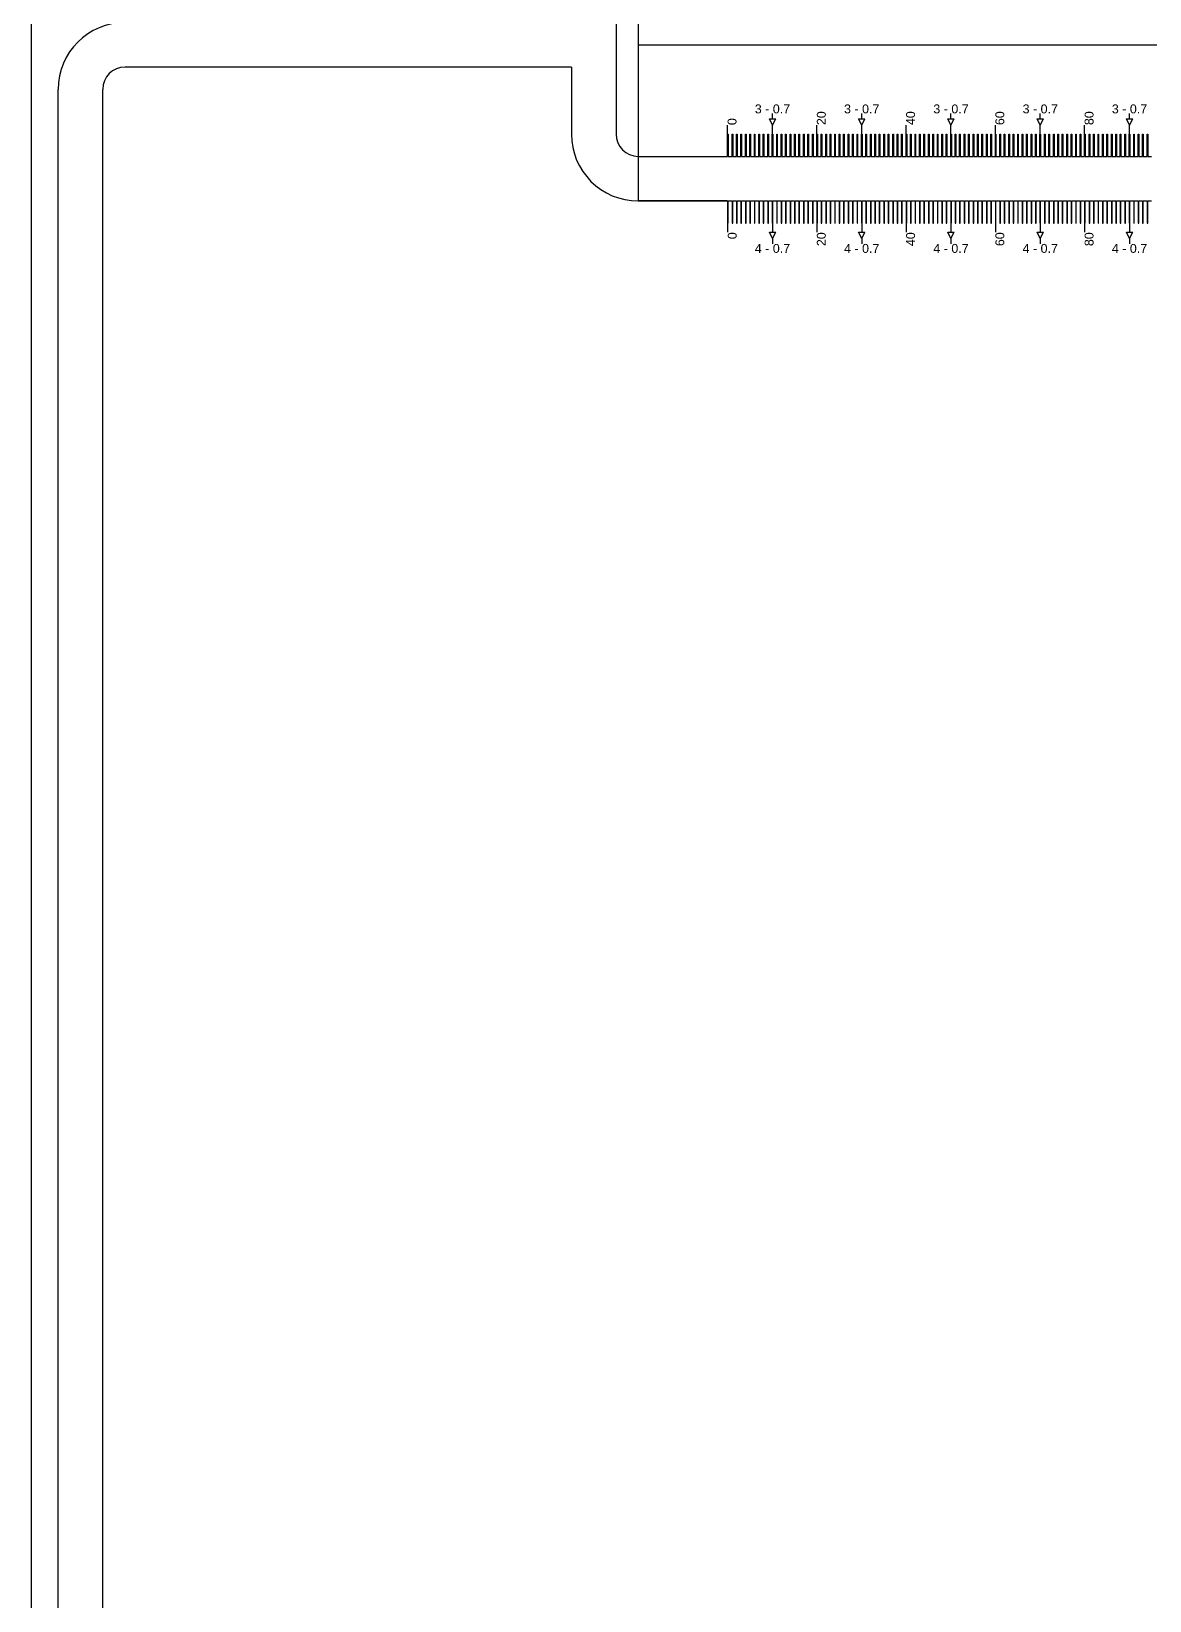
# Model space of a CAD drawing. Extents: x -119394 to 128420, y 74496 to 185496.
# Drawn here: x 3677 to 4930, y 111053 to 112811 of the extents above; entities that cross this region are included whole.
import ezdxf

# ---------------------------------------------------------------- set-up
doc = ezdxf.new("R2010")
doc.units = 13
for name, color, linetype in [('CL - Label-1', 120, 'Continuous'), ('CL - Label-2', 132, 'Continuous'), ('CL - Main', 150, 'Continuous')]:
    doc.layers.add(name, color=color, linetype=linetype)
doc.layers.add('CL - Sub-Micro', color=7, linetype='Continuous', true_color=0x47d1ff)
doc.styles.get("Standard").update_dxf_attribs({"font": 'arial.ttf'})

msp = doc.modelspace()

# ---------------------------------------------------------------- linework, layer by layer
for p, q in [((4356.8, 112970.9), (4356.8, 112620.9)), ((4356.8, 112795.9), (14856.8, 112795.9)), ((4507.1, 112712.9), (4507.1, 112718.9)), ((4607.1, 112712.9), (4607.1, 112718.9)), ((4707.1, 112712.9), (4707.1, 112718.9)), ((4807.1, 112712.9), (4807.1, 112718.9)), ((4907.1, 112712.9), (4907.1, 112718.9)), ((4456.8, 112695.9), (4456.8, 112705.9)), ((4507.1, 112695.9), (4507.1, 112705.9)), ((4556.8, 112695.9), (4556.8, 112705.9)), ((4607.1, 112695.9), (4607.1, 112705.9)), ((4656.8, 112695.9), (4656.8, 112705.9)), ((4707.1, 112695.9), (4707.1, 112705.9)), ((4756.8, 112695.9), (4756.8, 112705.9)), ((4807.1, 112695.9), (4807.1, 112705.9)), ((4856.8, 112695.9), (4856.8, 112705.9)), ((4907.1, 112695.9), (4907.1, 112705.9)), ((4456.8, 112595.9), (4456.8, 112585.9)), ((4507.1, 112595.9), (4507.1, 112585.9)), ((4556.8, 112595.9), (4556.8, 112585.9)), ((4607.1, 112595.9), (4607.1, 112585.9)), ((4656.8, 112595.9), (4656.8, 112585.9)), ((4707.1, 112595.9), (4707.1, 112585.9)), ((4756.8, 112595.9), (4756.8, 112585.9)), ((4807.1, 112595.9), (4807.1, 112585.9)), ((4856.8, 112595.9), (4856.8, 112585.9)), ((4907.1, 112595.9), (4907.1, 112585.9)), ((4507.1, 112578.8), (4507.1, 112572.8)), ((4607.1, 112578.8), (4607.1, 112572.8)), ((4707.1, 112578.8), (4707.1, 112572.8)), ((4807.1, 112578.8), (4807.1, 112572.8)), ((4907.1, 112578.8), (4907.1, 112572.8))]:
    msp.add_line(p, q)
at = {"layer": 'CL - Label-2'}
for p, q in [((4507.1, 112705.9), (4503.6, 112713)), ((4503.6, 112713), (4510.7, 112713)), ((4507.1, 112705.9), (4510.7, 112713)), ((4607.1, 112705.9), (4603.6, 112713)), ((4603.6, 112713), (4610.7, 112713)), ((4607.1, 112705.9), (4610.7, 112713)), ((4707.1, 112705.9), (4703.6, 112713)), ((4703.6, 112713), (4710.7, 112713)), ((4707.1, 112705.9), (4710.7, 112713)), ((4807.1, 112705.9), (4803.6, 112713)), ((4803.6, 112713), (4810.7, 112713)), ((4807.1, 112705.9), (4810.7, 112713)), ((4907.1, 112705.9), (4903.6, 112713)), ((4903.6, 112713), (4910.7, 112713)), ((4907.1, 112705.9), (4910.7, 112713)), ((4507.1, 112578.8), (4503.6, 112585.9)), ((4503.6, 112585.9), (4510.7, 112585.9)), ((4507.1, 112578.8), (4510.7, 112585.9)), ((4607.1, 112578.8), (4603.6, 112585.9)), ((4603.6, 112585.9), (4610.7, 112585.9)), ((4607.1, 112578.8), (4610.7, 112585.9)), ((4707.1, 112578.8), (4703.6, 112585.9)), ((4703.6, 112585.9), (4710.7, 112585.9)), ((4707.1, 112578.8), (4710.7, 112585.9)), ((4807.1, 112578.8), (4803.6, 112585.9)), ((4803.6, 112585.9), (4810.7, 112585.9)), ((4807.1, 112578.8), (4810.7, 112585.9)), ((4907.1, 112578.8), (4903.6, 112585.9)), ((4903.6, 112585.9), (4910.7, 112585.9)), ((4907.1, 112578.8), (4910.7, 112585.9))]:
    msp.add_line(p, q, dxfattribs=at)
at = {"layer": 'CL - Main'}
for p, q in [((3676.8, 109855.9), (3676.8, 115735.9)), ((4331.8, 112895.9), (4331.8, 112695.9)), ((4281.8, 112770.9), (3781.8, 112770.9)), ((4281.8, 112770.9), (4281.8, 112695.9)), ((3706.8, 109855.9), (3706.8, 112745.9)), ((3756.8, 109855.9), (3756.8, 112745.9))]:
    msp.add_line(p, q, dxfattribs=at)
for centre, radius, start, end in [((3781.8, 112745.9), 75, 90, 180), ((3781.8, 112745.9), 25, 90, 180), ((4356.8, 112695.9), 75, 180, 270), ((4356.8, 112695.9), 25, 180, 270)]:
    msp.add_arc(centre, radius, start, end, dxfattribs=at)
at = {"layer": 'CL - Sub-Micro'}
for p, q in [((4456.8, 112670.9), (4456.8, 112695.9)), ((4456.8, 112695.9), (4457.5, 112695.9)), ((4457.5, 112695.9), (4457.5, 112670.9)), ((4461.8, 112670.9), (4461.8, 112695.9)), ((4461.8, 112695.9), (4462.5, 112695.9)), ((4462.5, 112695.9), (4462.5, 112670.9)), ((4466.8, 112670.9), (4466.8, 112695.9)), ((4466.8, 112695.9), (4467.5, 112695.9)), ((4467.5, 112695.9), (4467.5, 112670.9)), ((4471.8, 112670.9), (4471.8, 112695.9)), ((4471.8, 112695.9), (4472.5, 112695.9)), ((4472.5, 112695.9), (4472.5, 112670.9)), ((4476.8, 112670.9), (4476.8, 112695.9)), ((4476.8, 112695.9), (4477.5, 112695.9)), ((4477.5, 112695.9), (4477.5, 112670.9)), ((4481.8, 112670.9), (4481.8, 112695.9)), ((4481.8, 112695.9), (4482.5, 112695.9)), ((4482.5, 112695.9), (4482.5, 112670.9)), ((4486.8, 112670.9), (4486.8, 112695.9)), ((4486.8, 112695.9), (4487.5, 112695.9)), ((4487.5, 112695.9), (4487.5, 112670.9)), ((4491.8, 112670.9), (4491.8, 112695.9)), ((4491.8, 112695.9), (4492.5, 112695.9)), ((4492.5, 112695.9), (4492.5, 112670.9)), ((4496.8, 112670.9), (4496.8, 112695.9)), ((4496.8, 112695.9), (4497.5, 112695.9)), ((4497.5, 112695.9), (4497.5, 112670.9)), ((4501.8, 112670.9), (4501.8, 112695.9)), ((4501.8, 112695.9), (4502.5, 112695.9)), ((4502.5, 112695.9), (4502.5, 112670.9)), ((4506.8, 112670.9), (4506.8, 112695.9)), ((4506.8, 112695.9), (4507.5, 112695.9)), ((4507.5, 112695.9), (4507.5, 112670.9)), ((4511.8, 112670.9), (4511.8, 112695.9)), ((4511.8, 112695.9), (4512.5, 112695.9)), ((4512.5, 112695.9), (4512.5, 112670.9)), ((4516.8, 112670.9), (4516.8, 112695.9)), ((4516.8, 112695.9), (4517.5, 112695.9)), ((4517.5, 112695.9), (4517.5, 112670.9)), ((4521.8, 112670.9), (4521.8, 112695.9)), ((4521.8, 112695.9), (4522.5, 112695.9)), ((4522.5, 112695.9), (4522.5, 112670.9)), ((4526.8, 112670.9), (4526.8, 112695.9)), ((4526.8, 112695.9), (4527.5, 112695.9)), ((4527.5, 112695.9), (4527.5, 112670.9)), ((4531.8, 112670.9), (4531.8, 112695.9)), ((4531.8, 112695.9), (4532.5, 112695.9)), ((4532.5, 112695.9), (4532.5, 112670.9)), ((4536.8, 112670.9), (4536.8, 112695.9)), ((4536.8, 112695.9), (4537.5, 112695.9)), ((4537.5, 112695.9), (4537.5, 112670.9)), ((4541.8, 112670.9), (4541.8, 112695.9)), ((4541.8, 112695.9), (4542.5, 112695.9)), ((4542.5, 112695.9), (4542.5, 112670.9)), ((4546.8, 112670.9), (4546.8, 112695.9)), ((4546.8, 112695.9), (4547.5, 112695.9)), ((4547.5, 112695.9), (4547.5, 112670.9)), ((4551.8, 112670.9), (4551.8, 112695.9)), ((4551.8, 112695.9), (4552.5, 112695.9)), ((4552.5, 112695.9), (4552.5, 112670.9)), ((4556.8, 112670.9), (4556.8, 112695.9)), ((4556.8, 112695.9), (4557.5, 112695.9)), ((4557.5, 112695.9), (4557.5, 112670.9)), ((4561.8, 112670.9), (4561.8, 112695.9)), ((4561.8, 112695.9), (4562.5, 112695.9)), ((4562.5, 112695.9), (4562.5, 112670.9)), ((4566.8, 112670.9), (4566.8, 112695.9)), ((4566.8, 112695.9), (4567.5, 112695.9)), ((4567.5, 112695.9), (4567.5, 112670.9)), ((4571.8, 112670.9), (4571.8, 112695.9)), ((4571.8, 112695.9), (4572.5, 112695.9)), ((4572.5, 112695.9), (4572.5, 112670.9)), ((4576.8, 112670.9), (4576.8, 112695.9)), ((4576.8, 112695.9), (4577.5, 112695.9)), ((4577.5, 112695.9), (4577.5, 112670.9)), ((4581.8, 112670.9), (4581.8, 112695.9)), ((4581.8, 112695.9), (4582.5, 112695.9)), ((4582.5, 112695.9), (4582.5, 112670.9)), ((4586.8, 112670.9), (4586.8, 112695.9)), ((4586.8, 112695.9), (4587.5, 112695.9)), ((4587.5, 112695.9), (4587.5, 112670.9)), ((4591.8, 112670.9), (4591.8, 112695.9)), ((4591.8, 112695.9), (4592.5, 112695.9)), ((4592.5, 112695.9), (4592.5, 112670.9)), ((4596.8, 112670.9), (4596.8, 112695.9)), ((4596.8, 112695.9), (4597.5, 112695.9)), ((4597.5, 112695.9), (4597.5, 112670.9)), ((4601.8, 112670.9), (4601.8, 112695.9)), ((4601.8, 112695.9), (4602.5, 112695.9)), ((4602.5, 112695.9), (4602.5, 112670.9)), ((4606.8, 112670.9), (4606.8, 112695.9)), ((4606.8, 112695.9), (4607.5, 112695.9)), ((4607.5, 112695.9), (4607.5, 112670.9)), ((4611.8, 112670.9), (4611.8, 112695.9)), ((4611.8, 112695.9), (4612.5, 112695.9)), ((4612.5, 112695.9), (4612.5, 112670.9)), ((4616.8, 112670.9), (4616.8, 112695.9)), ((4616.8, 112695.9), (4617.5, 112695.9)), ((4617.5, 112695.9), (4617.5, 112670.9)), ((4621.8, 112670.9), (4621.8, 112695.9)), ((4621.8, 112695.9), (4622.5, 112695.9)), ((4622.5, 112695.9), (4622.5, 112670.9)), ((4626.8, 112670.9), (4626.8, 112695.9)), ((4626.8, 112695.9), (4627.5, 112695.9)), ((4627.5, 112695.9), (4627.5, 112670.9)), ((4631.8, 112670.9), (4631.8, 112695.9)), ((4631.8, 112695.9), (4632.5, 112695.9)), ((4632.5, 112695.9), (4632.5, 112670.9)), ((4636.8, 112670.9), (4636.8, 112695.9)), ((4636.8, 112695.9), (4637.5, 112695.9)), ((4637.5, 112695.9), (4637.5, 112670.9)), ((4641.8, 112670.9), (4641.8, 112695.9)), ((4641.8, 112695.9), (4642.5, 112695.9)), ((4642.5, 112695.9), (4642.5, 112670.9)), ((4646.8, 112670.9), (4646.8, 112695.9)), ((4646.8, 112695.9), (4647.5, 112695.9)), ((4647.5, 112695.9), (4647.5, 112670.9)), ((4651.8, 112670.9), (4651.8, 112695.9)), ((4651.8, 112695.9), (4652.5, 112695.9)), ((4652.5, 112695.9), (4652.5, 112670.9)), ((4656.8, 112670.9), (4656.8, 112695.9)), ((4656.8, 112695.9), (4657.5, 112695.9)), ((4657.5, 112695.9), (4657.5, 112670.9)), ((4661.8, 112670.9), (4661.8, 112695.9)), ((4661.8, 112695.9), (4662.5, 112695.9)), ((4662.5, 112695.9), (4662.5, 112670.9)), ((4666.8, 112670.9), (4666.8, 112695.9)), ((4666.8, 112695.9), (4667.5, 112695.9)), ((4667.5, 112695.9), (4667.5, 112670.9)), ((4671.8, 112670.9), (4671.8, 112695.9)), ((4671.8, 112695.9), (4672.5, 112695.9)), ((4672.5, 112695.9), (4672.5, 112670.9)), ((4676.8, 112670.9), (4676.8, 112695.9)), ((4676.8, 112695.9), (4677.5, 112695.9)), ((4677.5, 112695.9), (4677.5, 112670.9)), ((4681.8, 112670.9), (4681.8, 112695.9)), ((4681.8, 112695.9), (4682.5, 112695.9)), ((4682.5, 112695.9), (4682.5, 112670.9)), ((4686.8, 112670.9), (4686.8, 112695.9)), ((4686.8, 112695.9), (4687.5, 112695.9)), ((4687.5, 112695.9), (4687.5, 112670.9)), ((4691.8, 112670.9), (4691.8, 112695.9)), ((4691.8, 112695.9), (4692.5, 112695.9)), ((4692.5, 112695.9), (4692.5, 112670.9)), ((4696.8, 112670.9), (4696.8, 112695.9)), ((4696.8, 112695.9), (4697.5, 112695.9)), ((4697.5, 112695.9), (4697.5, 112670.9)), ((4701.8, 112670.9), (4701.8, 112695.9)), ((4701.8, 112695.9), (4702.5, 112695.9)), ((4702.5, 112695.9), (4702.5, 112670.9)), ((4706.8, 112670.9), (4706.8, 112695.9)), ((4706.8, 112695.9), (4707.5, 112695.9)), ((4707.5, 112695.9), (4707.5, 112670.9)), ((4711.8, 112670.9), (4711.8, 112695.9)), ((4711.8, 112695.9), (4712.5, 112695.9)), ((4712.5, 112695.9), (4712.5, 112670.9)), ((4716.8, 112670.9), (4716.8, 112695.9)), ((4716.8, 112695.9), (4717.5, 112695.9)), ((4717.5, 112695.9), (4717.5, 112670.9)), ((4721.8, 112670.9), (4721.8, 112695.9)), ((4721.8, 112695.9), (4722.5, 112695.9)), ((4722.5, 112695.9), (4722.5, 112670.9)), ((4726.8, 112670.9), (4726.8, 112695.9)), ((4726.8, 112695.9), (4727.5, 112695.9)), ((4727.5, 112695.9), (4727.5, 112670.9)), ((4731.8, 112670.9), (4731.8, 112695.9)), ((4731.8, 112695.9), (4732.5, 112695.9)), ((4732.5, 112695.9), (4732.5, 112670.9)), ((4736.8, 112670.9), (4736.8, 112695.9)), ((4736.8, 112695.9), (4737.5, 112695.9)), ((4737.5, 112695.9), (4737.5, 112670.9)), ((4741.8, 112670.9), (4741.8, 112695.9)), ((4741.8, 112695.9), (4742.5, 112695.9)), ((4742.5, 112695.9), (4742.5, 112670.9)), ((4746.8, 112670.9), (4746.8, 112695.9)), ((4746.8, 112695.9), (4747.5, 112695.9)), ((4747.5, 112695.9), (4747.5, 112670.9)), ((4751.8, 112670.9), (4751.8, 112695.9)), ((4751.8, 112695.9), (4752.5, 112695.9)), ((4752.5, 112695.9), (4752.5, 112670.9)), ((4756.8, 112670.9), (4756.8, 112695.9)), ((4756.8, 112695.9), (4757.5, 112695.9)), ((4757.5, 112695.9), (4757.5, 112670.9)), ((4761.8, 112670.9), (4761.8, 112695.9)), ((4761.8, 112695.9), (4762.5, 112695.9)), ((4762.5, 112695.9), (4762.5, 112670.9)), ((4766.8, 112670.9), (4766.8, 112695.9)), ((4766.8, 112695.9), (4767.5, 112695.9)), ((4767.5, 112695.9), (4767.5, 112670.9)), ((4771.8, 112670.9), (4771.8, 112695.9)), ((4771.8, 112695.9), (4772.5, 112695.9)), ((4772.5, 112695.9), (4772.5, 112670.9)), ((4776.8, 112670.9), (4776.8, 112695.9)), ((4776.8, 112695.9), (4777.5, 112695.9)), ((4777.5, 112695.9), (4777.5, 112670.9)), ((4781.8, 112670.9), (4781.8, 112695.9)), ((4781.8, 112695.9), (4782.5, 112695.9)), ((4782.5, 112695.9), (4782.5, 112670.9)), ((4786.8, 112670.9), (4786.8, 112695.9)), ((4786.8, 112695.9), (4787.5, 112695.9)), ((4787.5, 112695.9), (4787.5, 112670.9)), ((4791.8, 112670.9), (4791.8, 112695.9)), ((4791.8, 112695.9), (4792.5, 112695.9)), ((4792.5, 112695.9), (4792.5, 112670.9)), ((4796.8, 112670.9), (4796.8, 112695.9)), ((4796.8, 112695.9), (4797.5, 112695.9)), ((4797.5, 112695.9), (4797.5, 112670.9)), ((4801.8, 112670.9), (4801.8, 112695.9)), ((4801.8, 112695.9), (4802.5, 112695.9)), ((4802.5, 112695.9), (4802.5, 112670.9)), ((4806.8, 112670.9), (4806.8, 112695.9)), ((4806.8, 112695.9), (4807.5, 112695.9)), ((4807.5, 112695.9), (4807.5, 112670.9)), ((4811.8, 112670.9), (4811.8, 112695.9)), ((4811.8, 112695.9), (4812.5, 112695.9)), ((4812.5, 112695.9), (4812.5, 112670.9)), ((4816.8, 112670.9), (4816.8, 112695.9)), ((4816.8, 112695.9), (4817.5, 112695.9)), ((4817.5, 112695.9), (4817.5, 112670.9)), ((4821.8, 112670.9), (4821.8, 112695.9)), ((4821.8, 112695.9), (4822.5, 112695.9)), ((4822.5, 112695.9), (4822.5, 112670.9)), ((4826.8, 112670.9), (4826.8, 112695.9)), ((4826.8, 112695.9), (4827.5, 112695.9)), ((4827.5, 112695.9), (4827.5, 112670.9)), ((4831.8, 112670.9), (4831.8, 112695.9)), ((4831.8, 112695.9), (4832.5, 112695.9)), ((4832.5, 112695.9), (4832.5, 112670.9)), ((4836.8, 112670.9), (4836.8, 112695.9)), ((4836.8, 112695.9), (4837.5, 112695.9)), ((4837.5, 112695.9), (4837.5, 112670.9)), ((4841.8, 112670.9), (4841.8, 112695.9)), ((4841.8, 112695.9), (4842.5, 112695.9)), ((4842.5, 112695.9), (4842.5, 112670.9)), ((4846.8, 112670.9), (4846.8, 112695.9)), ((4846.8, 112695.9), (4847.5, 112695.9)), ((4847.5, 112695.9), (4847.5, 112670.9)), ((4851.8, 112670.9), (4851.8, 112695.9)), ((4851.8, 112695.9), (4852.5, 112695.9)), ((4852.5, 112695.9), (4852.5, 112670.9)), ((4856.8, 112670.9), (4856.8, 112695.9)), ((4856.8, 112695.9), (4857.5, 112695.9)), ((4857.5, 112695.9), (4857.5, 112670.9)), ((4861.8, 112670.9), (4861.8, 112695.9)), ((4861.8, 112695.9), (4862.5, 112695.9)), ((4862.5, 112695.9), (4862.5, 112670.9)), ((4866.8, 112670.9), (4866.8, 112695.9)), ((4866.8, 112695.9), (4867.5, 112695.9)), ((4867.5, 112695.9), (4867.5, 112670.9)), ((4871.8, 112670.9), (4871.8, 112695.9)), ((4871.8, 112695.9), (4872.5, 112695.9)), ((4872.5, 112695.9), (4872.5, 112670.9)), ((4876.8, 112670.9), (4876.8, 112695.9)), ((4876.8, 112695.9), (4877.5, 112695.9)), ((4877.5, 112695.9), (4877.5, 112670.9)), ((4881.8, 112670.9), (4881.8, 112695.9)), ((4881.8, 112695.9), (4882.5, 112695.9)), ((4882.5, 112695.9), (4882.5, 112670.9)), ((4886.8, 112670.9), (4886.8, 112695.9)), ((4886.8, 112695.9), (4887.5, 112695.9)), ((4887.5, 112695.9), (4887.5, 112670.9)), ((4891.8, 112670.9), (4891.8, 112695.9)), ((4891.8, 112695.9), (4892.5, 112695.9)), ((4892.5, 112695.9), (4892.5, 112670.9)), ((4896.8, 112670.9), (4896.8, 112695.9)), ((4896.8, 112695.9), (4897.5, 112695.9)), ((4897.5, 112695.9), (4897.5, 112670.9)), ((4901.8, 112670.9), (4901.8, 112695.9)), ((4901.8, 112695.9), (4902.5, 112695.9)), ((4902.5, 112695.9), (4902.5, 112670.9)), ((4906.8, 112670.9), (4906.8, 112695.9)), ((4906.8, 112695.9), (4907.5, 112695.9)), ((4907.5, 112695.9), (4907.5, 112670.9)), ((4911.8, 112670.9), (4911.8, 112695.9)), ((4911.8, 112695.9), (4912.5, 112695.9)), ((4912.5, 112695.9), (4912.5, 112670.9)), ((4916.8, 112670.9), (4916.8, 112695.9)), ((4916.8, 112695.9), (4917.5, 112695.9)), ((4917.5, 112695.9), (4917.5, 112670.9)), ((4921.8, 112670.9), (4921.8, 112695.9)), ((4921.8, 112695.9), (4922.5, 112695.9)), ((4922.5, 112695.9), (4922.5, 112670.9)), ((4926.8, 112670.9), (4926.8, 112695.9)), ((4926.8, 112695.9), (4927.5, 112695.9)), ((4927.5, 112695.9), (4927.5, 112670.9)), ((4356.8, 112670.9), (4456.8, 112670.9)), ((4457.5, 112670.9), (4461.8, 112670.9)), ((4462.5, 112670.9), (4466.8, 112670.9)), ((4467.5, 112670.9), (4471.8, 112670.9)), ((4472.5, 112670.9), (4476.8, 112670.9)), ((4477.5, 112670.9), (4481.8, 112670.9)), ((4482.5, 112670.9), (4486.8, 112670.9)), ((4487.5, 112670.9), (4491.8, 112670.9)), ((4492.5, 112670.9), (4496.8, 112670.9)), ((4497.5, 112670.9), (4501.8, 112670.9)), ((4502.5, 112670.9), (4506.8, 112670.9)), ((4507.5, 112670.9), (4511.8, 112670.9)), ((4512.5, 112670.9), (4516.8, 112670.9)), ((4517.5, 112670.9), (4521.8, 112670.9)), ((4522.5, 112670.9), (4526.8, 112670.9)), ((4527.5, 112670.9), (4531.8, 112670.9)), ((4532.5, 112670.9), (4536.8, 112670.9)), ((4537.5, 112670.9), (4541.8, 112670.9)), ((4542.5, 112670.9), (4546.8, 112670.9)), ((4547.5, 112670.9), (4551.8, 112670.9)), ((4552.5, 112670.9), (4556.8, 112670.9)), ((4557.5, 112670.9), (4561.8, 112670.9)), ((4562.5, 112670.9), (4566.8, 112670.9)), ((4567.5, 112670.9), (4571.8, 112670.9)), ((4572.5, 112670.9), (4576.8, 112670.9)), ((4577.5, 112670.9), (4581.8, 112670.9)), ((4582.5, 112670.9), (4586.8, 112670.9)), ((4587.5, 112670.9), (4591.8, 112670.9)), ((4592.5, 112670.9), (4596.8, 112670.9)), ((4597.5, 112670.9), (4601.8, 112670.9)), ((4602.5, 112670.9), (4606.8, 112670.9)), ((4607.5, 112670.9), (4611.8, 112670.9)), ((4612.5, 112670.9), (4616.8, 112670.9)), ((4617.5, 112670.9), (4621.8, 112670.9)), ((4622.5, 112670.9), (4626.8, 112670.9)), ((4627.5, 112670.9), (4631.8, 112670.9)), ((4632.5, 112670.9), (4636.8, 112670.9)), ((4637.5, 112670.9), (4641.8, 112670.9)), ((4642.5, 112670.9), (4646.8, 112670.9)), ((4647.5, 112670.9), (4651.8, 112670.9)), ((4652.5, 112670.9), (4656.8, 112670.9)), ((4657.5, 112670.9), (4661.8, 112670.9)), ((4662.5, 112670.9), (4666.8, 112670.9)), ((4667.5, 112670.9), (4671.8, 112670.9)), ((4672.5, 112670.9), (4676.8, 112670.9)), ((4677.5, 112670.9), (4681.8, 112670.9)), ((4682.5, 112670.9), (4686.8, 112670.9)), ((4687.5, 112670.9), (4691.8, 112670.9)), ((4692.5, 112670.9), (4696.8, 112670.9)), ((4697.5, 112670.9), (4701.8, 112670.9)), ((4702.5, 112670.9), (4706.8, 112670.9)), ((4707.5, 112670.9), (4711.8, 112670.9)), ((4712.5, 112670.9), (4716.8, 112670.9)), ((4717.5, 112670.9), (4721.8, 112670.9)), ((4722.5, 112670.9), (4726.8, 112670.9)), ((4727.5, 112670.9), (4731.8, 112670.9)), ((4732.5, 112670.9), (4736.8, 112670.9)), ((4737.5, 112670.9), (4741.8, 112670.9)), ((4742.5, 112670.9), (4746.8, 112670.9)), ((4747.5, 112670.9), (4751.8, 112670.9)), ((4752.5, 112670.9), (4756.8, 112670.9)), ((4757.5, 112670.9), (4761.8, 112670.9)), ((4762.5, 112670.9), (4766.8, 112670.9)), ((4767.5, 112670.9), (4771.8, 112670.9)), ((4772.5, 112670.9), (4776.8, 112670.9)), ((4777.5, 112670.9), (4781.8, 112670.9)), ((4782.5, 112670.9), (4786.8, 112670.9)), ((4787.5, 112670.9), (4791.8, 112670.9)), ((4792.5, 112670.9), (4796.8, 112670.9)), ((4797.5, 112670.9), (4801.8, 112670.9)), ((4802.5, 112670.9), (4806.8, 112670.9)), ((4807.5, 112670.9), (4811.8, 112670.9)), ((4812.5, 112670.9), (4816.8, 112670.9)), ((4817.5, 112670.9), (4821.8, 112670.9)), ((4822.5, 112670.9), (4826.8, 112670.9)), ((4827.5, 112670.9), (4831.8, 112670.9)), ((4832.5, 112670.9), (4836.8, 112670.9)), ((4837.5, 112670.9), (4841.8, 112670.9)), ((4842.5, 112670.9), (4846.8, 112670.9)), ((4847.5, 112670.9), (4851.8, 112670.9)), ((4852.5, 112670.9), (4856.8, 112670.9)), ((4857.5, 112670.9), (4861.8, 112670.9)), ((4862.5, 112670.9), (4866.8, 112670.9)), ((4867.5, 112670.9), (4871.8, 112670.9)), ((4872.5, 112670.9), (4876.8, 112670.9)), ((4877.5, 112670.9), (4881.8, 112670.9)), ((4882.5, 112670.9), (4886.8, 112670.9)), ((4887.5, 112670.9), (4891.8, 112670.9)), ((4892.5, 112670.9), (4896.8, 112670.9)), ((4897.5, 112670.9), (4901.8, 112670.9)), ((4902.5, 112670.9), (4906.8, 112670.9)), ((4907.5, 112670.9), (4911.8, 112670.9)), ((4912.5, 112670.9), (4916.8, 112670.9)), ((4917.5, 112670.9), (4921.8, 112670.9)), ((4922.5, 112670.9), (4926.8, 112670.9)), ((4927.5, 112670.9), (4931.8, 112670.9)), ((4356.8, 112620.9), (4456.8, 112620.9)), ((4456.8, 112620.9), (4356.8, 112620.9)), ((4456.8, 112620.9), (4456.8, 112595.9)), ((4457.5, 112595.9), (4457.5, 112620.9)), ((4457.5, 112620.9), (4461.8, 112620.9)), ((4461.8, 112620.9), (4461.8, 112595.9)), ((4462.5, 112595.9), (4462.5, 112620.9)), ((4462.5, 112620.9), (4466.8, 112620.9)), ((4466.8, 112620.9), (4466.8, 112595.9)), ((4467.5, 112595.9), (4467.5, 112620.9)), ((4467.5, 112620.9), (4471.8, 112620.9)), ((4471.8, 112620.9), (4471.8, 112595.9)), ((4472.5, 112595.9), (4472.5, 112620.9)), ((4472.5, 112620.9), (4476.8, 112620.9)), ((4476.8, 112620.9), (4476.8, 112595.9)), ((4477.5, 112595.9), (4477.5, 112620.9)), ((4477.5, 112620.9), (4481.8, 112620.9)), ((4481.8, 112620.9), (4481.8, 112595.9)), ((4482.5, 112595.9), (4482.5, 112620.9)), ((4482.5, 112620.9), (4486.8, 112620.9)), ((4486.8, 112620.9), (4486.8, 112595.9)), ((4487.5, 112595.9), (4487.5, 112620.9)), ((4487.5, 112620.9), (4491.8, 112620.9)), ((4491.8, 112620.9), (4491.8, 112595.9)), ((4492.5, 112595.9), (4492.5, 112620.9)), ((4492.5, 112620.9), (4496.8, 112620.9)), ((4496.8, 112620.9), (4496.8, 112595.9)), ((4497.5, 112595.9), (4497.5, 112620.9)), ((4497.5, 112620.9), (4501.8, 112620.9)), ((4501.8, 112620.9), (4501.8, 112595.9)), ((4502.5, 112595.9), (4502.5, 112620.9)), ((4502.5, 112620.9), (4506.8, 112620.9)), ((4506.8, 112620.9), (4506.8, 112595.9)), ((4507.5, 112595.9), (4507.5, 112620.9)), ((4507.5, 112620.9), (4511.8, 112620.9)), ((4511.8, 112620.9), (4511.8, 112595.9)), ((4512.5, 112595.9), (4512.5, 112620.9)), ((4512.5, 112620.9), (4516.8, 112620.9)), ((4516.8, 112620.9), (4516.8, 112595.9)), ((4517.5, 112595.9), (4517.5, 112620.9)), ((4517.5, 112620.9), (4521.8, 112620.9)), ((4521.8, 112620.9), (4521.8, 112595.9)), ((4522.5, 112595.9), (4522.5, 112620.9)), ((4522.5, 112620.9), (4526.8, 112620.9)), ((4526.8, 112620.9), (4526.8, 112595.9)), ((4527.5, 112595.9), (4527.5, 112620.9)), ((4527.5, 112620.9), (4531.8, 112620.9)), ((4531.8, 112620.9), (4531.8, 112595.9)), ((4532.5, 112595.9), (4532.5, 112620.9)), ((4532.5, 112620.9), (4536.8, 112620.9)), ((4536.8, 112620.9), (4536.8, 112595.9)), ((4537.5, 112595.9), (4537.5, 112620.9)), ((4537.5, 112620.9), (4541.8, 112620.9)), ((4541.8, 112620.9), (4541.8, 112595.9)), ((4542.5, 112595.9), (4542.5, 112620.9)), ((4542.5, 112620.9), (4546.8, 112620.9)), ((4546.8, 112620.9), (4546.8, 112595.9)), ((4547.5, 112595.9), (4547.5, 112620.9)), ((4547.5, 112620.9), (4551.8, 112620.9)), ((4551.8, 112620.9), (4551.8, 112595.9)), ((4552.5, 112595.9), (4552.5, 112620.9)), ((4552.5, 112620.9), (4556.8, 112620.9)), ((4556.8, 112620.9), (4556.8, 112595.9)), ((4557.5, 112595.9), (4557.5, 112620.9)), ((4557.5, 112620.9), (4561.8, 112620.9)), ((4561.8, 112620.9), (4561.8, 112595.9)), ((4562.5, 112595.9), (4562.5, 112620.9)), ((4562.5, 112620.9), (4566.8, 112620.9)), ((4566.8, 112620.9), (4566.8, 112595.9)), ((4567.5, 112595.9), (4567.5, 112620.9)), ((4567.5, 112620.9), (4571.8, 112620.9)), ((4571.8, 112620.9), (4571.8, 112595.9)), ((4572.5, 112595.9), (4572.5, 112620.9)), ((4572.5, 112620.9), (4576.8, 112620.9)), ((4576.8, 112620.9), (4576.8, 112595.9)), ((4577.5, 112595.9), (4577.5, 112620.9)), ((4577.5, 112620.9), (4581.8, 112620.9)), ((4581.8, 112620.9), (4581.8, 112595.9)), ((4582.5, 112595.9), (4582.5, 112620.9)), ((4582.5, 112620.9), (4586.8, 112620.9)), ((4586.8, 112620.9), (4586.8, 112595.9)), ((4587.5, 112595.9), (4587.5, 112620.9)), ((4587.5, 112620.9), (4591.8, 112620.9)), ((4591.8, 112620.9), (4591.8, 112595.9)), ((4592.5, 112595.9), (4592.5, 112620.9)), ((4592.5, 112620.9), (4596.8, 112620.9)), ((4596.8, 112620.9), (4596.8, 112595.9)), ((4597.5, 112595.9), (4597.5, 112620.9)), ((4597.5, 112620.9), (4601.8, 112620.9)), ((4601.8, 112620.9), (4601.8, 112595.9)), ((4602.5, 112595.9), (4602.5, 112620.9)), ((4602.5, 112620.9), (4606.8, 112620.9)), ((4606.8, 112620.9), (4606.8, 112595.9)), ((4607.5, 112595.9), (4607.5, 112620.9)), ((4607.5, 112620.9), (4611.8, 112620.9)), ((4611.8, 112620.9), (4611.8, 112595.9)), ((4612.5, 112595.9), (4612.5, 112620.9)), ((4612.5, 112620.9), (4616.8, 112620.9)), ((4616.8, 112620.9), (4616.8, 112595.9)), ((4617.5, 112595.9), (4617.5, 112620.9)), ((4617.5, 112620.9), (4621.8, 112620.9)), ((4621.8, 112620.9), (4621.8, 112595.9)), ((4622.5, 112595.9), (4622.5, 112620.9)), ((4622.5, 112620.9), (4626.8, 112620.9)), ((4626.8, 112620.9), (4626.8, 112595.9)), ((4627.5, 112595.9), (4627.5, 112620.9)), ((4627.5, 112620.9), (4631.8, 112620.9)), ((4631.8, 112620.9), (4631.8, 112595.9)), ((4632.5, 112595.9), (4632.5, 112620.9)), ((4632.5, 112620.9), (4636.8, 112620.9)), ((4636.8, 112620.9), (4636.8, 112595.9)), ((4637.5, 112595.9), (4637.5, 112620.9)), ((4637.5, 112620.9), (4641.8, 112620.9)), ((4641.8, 112620.9), (4641.8, 112595.9)), ((4642.5, 112595.9), (4642.5, 112620.9)), ((4642.5, 112620.9), (4646.8, 112620.9)), ((4646.8, 112620.9), (4646.8, 112595.9)), ((4647.5, 112595.9), (4647.5, 112620.9)), ((4647.5, 112620.9), (4651.8, 112620.9)), ((4651.8, 112620.9), (4651.8, 112595.9)), ((4652.5, 112595.9), (4652.5, 112620.9)), ((4652.5, 112620.9), (4656.8, 112620.9)), ((4656.8, 112620.9), (4656.8, 112595.9)), ((4657.5, 112595.9), (4657.5, 112620.9)), ((4657.5, 112620.9), (4661.8, 112620.9)), ((4661.8, 112620.9), (4661.8, 112595.9)), ((4662.5, 112595.9), (4662.5, 112620.9)), ((4662.5, 112620.9), (4666.8, 112620.9)), ((4666.8, 112620.9), (4666.8, 112595.9)), ((4667.5, 112595.9), (4667.5, 112620.9)), ((4667.5, 112620.9), (4671.8, 112620.9)), ((4671.8, 112620.9), (4671.8, 112595.9)), ((4672.5, 112595.9), (4672.5, 112620.9)), ((4672.5, 112620.9), (4676.8, 112620.9)), ((4676.8, 112620.9), (4676.8, 112595.9)), ((4677.5, 112595.9), (4677.5, 112620.9)), ((4677.5, 112620.9), (4681.8, 112620.9)), ((4681.8, 112620.9), (4681.8, 112595.9)), ((4682.5, 112595.9), (4682.5, 112620.9)), ((4682.5, 112620.9), (4686.8, 112620.9)), ((4686.8, 112620.9), (4686.8, 112595.9)), ((4687.5, 112595.9), (4687.5, 112620.9)), ((4687.5, 112620.9), (4691.8, 112620.9)), ((4691.8, 112620.9), (4691.8, 112595.9)), ((4692.5, 112595.9), (4692.5, 112620.9)), ((4692.5, 112620.9), (4696.8, 112620.9)), ((4696.8, 112620.9), (4696.8, 112595.9)), ((4697.5, 112595.9), (4697.5, 112620.9)), ((4697.5, 112620.9), (4701.8, 112620.9)), ((4701.8, 112620.9), (4701.8, 112595.9)), ((4702.5, 112595.9), (4702.5, 112620.9)), ((4702.5, 112620.9), (4706.8, 112620.9)), ((4706.8, 112620.9), (4706.8, 112595.9)), ((4707.5, 112595.9), (4707.5, 112620.9)), ((4707.5, 112620.9), (4711.8, 112620.9)), ((4711.8, 112620.9), (4711.8, 112595.9)), ((4712.5, 112595.9), (4712.5, 112620.9)), ((4712.5, 112620.9), (4716.8, 112620.9)), ((4716.8, 112620.9), (4716.8, 112595.9)), ((4717.5, 112595.9), (4717.5, 112620.9)), ((4717.5, 112620.9), (4721.8, 112620.9)), ((4721.8, 112620.9), (4721.8, 112595.9)), ((4722.5, 112595.9), (4722.5, 112620.9)), ((4722.5, 112620.9), (4726.8, 112620.9)), ((4726.8, 112620.9), (4726.8, 112595.9)), ((4727.5, 112595.9), (4727.5, 112620.9)), ((4727.5, 112620.9), (4731.8, 112620.9)), ((4731.8, 112620.9), (4731.8, 112595.9)), ((4732.5, 112595.9), (4732.5, 112620.9)), ((4732.5, 112620.9), (4736.8, 112620.9)), ((4736.8, 112620.9), (4736.8, 112595.9)), ((4737.5, 112595.9), (4737.5, 112620.9)), ((4737.5, 112620.9), (4741.8, 112620.9)), ((4741.8, 112620.9), (4741.8, 112595.9)), ((4742.5, 112595.9), (4742.5, 112620.9)), ((4742.5, 112620.9), (4746.8, 112620.9)), ((4746.8, 112620.9), (4746.8, 112595.9)), ((4747.5, 112595.9), (4747.5, 112620.9)), ((4747.5, 112620.9), (4751.8, 112620.9)), ((4751.8, 112620.9), (4751.8, 112595.9)), ((4752.5, 112595.9), (4752.5, 112620.9)), ((4752.5, 112620.9), (4756.8, 112620.9)), ((4756.8, 112620.9), (4756.8, 112595.9)), ((4757.5, 112595.9), (4757.5, 112620.9)), ((4757.5, 112620.9), (4761.8, 112620.9)), ((4761.8, 112620.9), (4761.8, 112595.9)), ((4762.5, 112595.9), (4762.5, 112620.9)), ((4762.5, 112620.9), (4766.8, 112620.9)), ((4766.8, 112620.9), (4766.8, 112595.9)), ((4767.5, 112595.9), (4767.5, 112620.9)), ((4767.5, 112620.9), (4771.8, 112620.9)), ((4771.8, 112620.9), (4771.8, 112595.9)), ((4772.5, 112595.9), (4772.5, 112620.9)), ((4772.5, 112620.9), (4776.8, 112620.9)), ((4776.8, 112620.9), (4776.8, 112595.9)), ((4777.5, 112595.9), (4777.5, 112620.9)), ((4777.5, 112620.9), (4781.8, 112620.9)), ((4781.8, 112620.9), (4781.8, 112595.9)), ((4782.5, 112595.9), (4782.5, 112620.9)), ((4782.5, 112620.9), (4786.8, 112620.9)), ((4786.8, 112620.9), (4786.8, 112595.9)), ((4787.5, 112595.9), (4787.5, 112620.9)), ((4787.5, 112620.9), (4791.8, 112620.9)), ((4791.8, 112620.9), (4791.8, 112595.9)), ((4792.5, 112595.9), (4792.5, 112620.9)), ((4792.5, 112620.9), (4796.8, 112620.9)), ((4796.8, 112620.9), (4796.8, 112595.9)), ((4797.5, 112595.9), (4797.5, 112620.9)), ((4797.5, 112620.9), (4801.8, 112620.9)), ((4801.8, 112620.9), (4801.8, 112595.9)), ((4802.5, 112595.9), (4802.5, 112620.9)), ((4802.5, 112620.9), (4806.8, 112620.9)), ((4806.8, 112620.9), (4806.8, 112595.9)), ((4807.5, 112595.9), (4807.5, 112620.9)), ((4807.5, 112620.9), (4811.8, 112620.9)), ((4811.8, 112620.9), (4811.8, 112595.9)), ((4812.5, 112595.9), (4812.5, 112620.9)), ((4812.5, 112620.9), (4816.8, 112620.9)), ((4816.8, 112620.9), (4816.8, 112595.9)), ((4817.5, 112595.9), (4817.5, 112620.9)), ((4817.5, 112620.9), (4821.8, 112620.9)), ((4821.8, 112620.9), (4821.8, 112595.9)), ((4822.5, 112595.9), (4822.5, 112620.9)), ((4822.5, 112620.9), (4826.8, 112620.9)), ((4826.8, 112620.9), (4826.8, 112595.9)), ((4827.5, 112595.9), (4827.5, 112620.9)), ((4827.5, 112620.9), (4831.8, 112620.9)), ((4831.8, 112620.9), (4831.8, 112595.9)), ((4832.5, 112595.9), (4832.5, 112620.9)), ((4832.5, 112620.9), (4836.8, 112620.9)), ((4836.8, 112620.9), (4836.8, 112595.9)), ((4837.5, 112595.9), (4837.5, 112620.9)), ((4837.5, 112620.9), (4841.8, 112620.9)), ((4841.8, 112620.9), (4841.8, 112595.9)), ((4842.5, 112595.9), (4842.5, 112620.9)), ((4842.5, 112620.9), (4846.8, 112620.9)), ((4846.8, 112620.9), (4846.8, 112595.9)), ((4847.5, 112595.9), (4847.5, 112620.9)), ((4847.5, 112620.9), (4851.8, 112620.9)), ((4851.8, 112620.9), (4851.8, 112595.9)), ((4852.5, 112595.9), (4852.5, 112620.9)), ((4852.5, 112620.9), (4856.8, 112620.9)), ((4856.8, 112620.9), (4856.8, 112595.9)), ((4857.5, 112595.9), (4857.5, 112620.9)), ((4857.5, 112620.9), (4861.8, 112620.9)), ((4861.8, 112620.9), (4861.8, 112595.9)), ((4862.5, 112595.9), (4862.5, 112620.9)), ((4862.5, 112620.9), (4866.8, 112620.9)), ((4866.8, 112620.9), (4866.8, 112595.9)), ((4867.5, 112595.9), (4867.5, 112620.9)), ((4867.5, 112620.9), (4871.8, 112620.9)), ((4871.8, 112620.9), (4871.8, 112595.9)), ((4872.5, 112595.9), (4872.5, 112620.9)), ((4872.5, 112620.9), (4876.8, 112620.9)), ((4876.8, 112620.9), (4876.8, 112595.9)), ((4877.5, 112595.9), (4877.5, 112620.9)), ((4877.5, 112620.9), (4881.8, 112620.9)), ((4881.8, 112620.9), (4881.8, 112595.9)), ((4882.5, 112595.9), (4882.5, 112620.9)), ((4882.5, 112620.9), (4886.8, 112620.9)), ((4886.8, 112620.9), (4886.8, 112595.9)), ((4887.5, 112595.9), (4887.5, 112620.9)), ((4887.5, 112620.9), (4891.8, 112620.9)), ((4891.8, 112620.9), (4891.8, 112595.9)), ((4892.5, 112595.9), (4892.5, 112620.9)), ((4892.5, 112620.9), (4896.8, 112620.9)), ((4896.8, 112620.9), (4896.8, 112595.9)), ((4897.5, 112595.9), (4897.5, 112620.9)), ((4897.5, 112620.9), (4901.8, 112620.9)), ((4901.8, 112620.9), (4901.8, 112595.9)), ((4902.5, 112595.9), (4902.5, 112620.9)), ((4902.5, 112620.9), (4906.8, 112620.9)), ((4906.8, 112620.9), (4906.8, 112595.9)), ((4907.5, 112595.9), (4907.5, 112620.9)), ((4907.5, 112620.9), (4911.8, 112620.9)), ((4911.8, 112620.9), (4911.8, 112595.9)), ((4912.5, 112595.9), (4912.5, 112620.9)), ((4912.5, 112620.9), (4916.8, 112620.9)), ((4916.8, 112620.9), (4916.8, 112595.9)), ((4917.5, 112595.9), (4917.5, 112620.9)), ((4917.5, 112620.9), (4921.8, 112620.9)), ((4921.8, 112620.9), (4921.8, 112595.9)), ((4922.5, 112595.9), (4922.5, 112620.9)), ((4922.5, 112620.9), (4926.8, 112620.9)), ((4926.8, 112620.9), (4926.8, 112595.9)), ((4927.5, 112595.9), (4927.5, 112620.9)), ((4927.5, 112620.9), (4931.8, 112620.9)), ((4456.8, 112595.9), (4457.5, 112595.9)), ((4461.8, 112595.9), (4462.5, 112595.9)), ((4466.8, 112595.9), (4467.5, 112595.9)), ((4471.8, 112595.9), (4472.5, 112595.9)), ((4476.8, 112595.9), (4477.5, 112595.9)), ((4481.8, 112595.9), (4482.5, 112595.9)), ((4486.8, 112595.9), (4487.5, 112595.9)), ((4491.8, 112595.9), (4492.5, 112595.9)), ((4496.8, 112595.9), (4497.5, 112595.9)), ((4501.8, 112595.9), (4502.5, 112595.9)), ((4506.8, 112595.9), (4507.5, 112595.9)), ((4511.8, 112595.9), (4512.5, 112595.9)), ((4516.8, 112595.9), (4517.5, 112595.9)), ((4521.8, 112595.9), (4522.5, 112595.9)), ((4526.8, 112595.9), (4527.5, 112595.9)), ((4531.8, 112595.9), (4532.5, 112595.9)), ((4536.8, 112595.9), (4537.5, 112595.9)), ((4541.8, 112595.9), (4542.5, 112595.9)), ((4546.8, 112595.9), (4547.5, 112595.9)), ((4551.8, 112595.9), (4552.5, 112595.9)), ((4556.8, 112595.9), (4557.5, 112595.9)), ((4561.8, 112595.9), (4562.5, 112595.9)), ((4566.8, 112595.9), (4567.5, 112595.9)), ((4571.8, 112595.9), (4572.5, 112595.9)), ((4576.8, 112595.9), (4577.5, 112595.9)), ((4581.8, 112595.9), (4582.5, 112595.9)), ((4586.8, 112595.9), (4587.5, 112595.9)), ((4591.8, 112595.9), (4592.5, 112595.9)), ((4596.8, 112595.9), (4597.5, 112595.9)), ((4601.8, 112595.9), (4602.5, 112595.9)), ((4606.8, 112595.9), (4607.5, 112595.9)), ((4611.8, 112595.9), (4612.5, 112595.9)), ((4616.8, 112595.9), (4617.5, 112595.9)), ((4621.8, 112595.9), (4622.5, 112595.9)), ((4626.8, 112595.9), (4627.5, 112595.9)), ((4631.8, 112595.9), (4632.5, 112595.9)), ((4636.8, 112595.9), (4637.5, 112595.9)), ((4641.8, 112595.9), (4642.5, 112595.9)), ((4646.8, 112595.9), (4647.5, 112595.9)), ((4651.8, 112595.9), (4652.5, 112595.9)), ((4656.8, 112595.9), (4657.5, 112595.9)), ((4661.8, 112595.9), (4662.5, 112595.9)), ((4666.8, 112595.9), (4667.5, 112595.9)), ((4671.8, 112595.9), (4672.5, 112595.9)), ((4676.8, 112595.9), (4677.5, 112595.9)), ((4681.8, 112595.9), (4682.5, 112595.9)), ((4686.8, 112595.9), (4687.5, 112595.9)), ((4691.8, 112595.9), (4692.5, 112595.9)), ((4696.8, 112595.9), (4697.5, 112595.9)), ((4701.8, 112595.9), (4702.5, 112595.9)), ((4706.8, 112595.9), (4707.5, 112595.9)), ((4711.8, 112595.9), (4712.5, 112595.9)), ((4716.8, 112595.9), (4717.5, 112595.9)), ((4721.8, 112595.9), (4722.5, 112595.9)), ((4726.8, 112595.9), (4727.5, 112595.9)), ((4731.8, 112595.9), (4732.5, 112595.9)), ((4736.8, 112595.9), (4737.5, 112595.9)), ((4741.8, 112595.9), (4742.5, 112595.9)), ((4746.8, 112595.9), (4747.5, 112595.9)), ((4751.8, 112595.9), (4752.5, 112595.9)), ((4756.8, 112595.9), (4757.5, 112595.9)), ((4761.8, 112595.9), (4762.5, 112595.9)), ((4766.8, 112595.9), (4767.5, 112595.9)), ((4771.8, 112595.9), (4772.5, 112595.9)), ((4776.8, 112595.9), (4777.5, 112595.9)), ((4781.8, 112595.9), (4782.5, 112595.9)), ((4786.8, 112595.9), (4787.5, 112595.9)), ((4791.8, 112595.9), (4792.5, 112595.9)), ((4796.8, 112595.9), (4797.5, 112595.9)), ((4801.8, 112595.9), (4802.5, 112595.9)), ((4806.8, 112595.9), (4807.5, 112595.9)), ((4811.8, 112595.9), (4812.5, 112595.9)), ((4816.8, 112595.9), (4817.5, 112595.9)), ((4821.8, 112595.9), (4822.5, 112595.9)), ((4826.8, 112595.9), (4827.5, 112595.9)), ((4831.8, 112595.9), (4832.5, 112595.9)), ((4836.8, 112595.9), (4837.5, 112595.9)), ((4841.8, 112595.9), (4842.5, 112595.9)), ((4846.8, 112595.9), (4847.5, 112595.9)), ((4851.8, 112595.9), (4852.5, 112595.9)), ((4856.8, 112595.9), (4857.5, 112595.9)), ((4861.8, 112595.9), (4862.5, 112595.9)), ((4866.8, 112595.9), (4867.5, 112595.9)), ((4871.8, 112595.9), (4872.5, 112595.9)), ((4876.8, 112595.9), (4877.5, 112595.9)), ((4881.8, 112595.9), (4882.5, 112595.9)), ((4886.8, 112595.9), (4887.5, 112595.9)), ((4891.8, 112595.9), (4892.5, 112595.9)), ((4896.8, 112595.9), (4897.5, 112595.9)), ((4901.8, 112595.9), (4902.5, 112595.9)), ((4906.8, 112595.9), (4907.5, 112595.9)), ((4911.8, 112595.9), (4912.5, 112595.9)), ((4916.8, 112595.9), (4917.5, 112595.9)), ((4921.8, 112595.9), (4922.5, 112595.9)), ((4926.8, 112595.9), (4927.5, 112595.9))]:
    msp.add_line(p, q, dxfattribs=at)

# ---------------------------------------------------------------- texts
at = {"layer": 'CL - Label-1', "char_height": 10}
for s, insert, attachment_point, rotation in [('0', (4456.8, 112705.9), 1, 90), ('20', (4556.8, 112705.9), 1, 90), ('40', (4656.8, 112705.9), 1, 90), ('60', (4756.8, 112705.9), 1, 90), ('80', (4856.8, 112705.9), 1, 90), ('0', (4456.8, 112585.9), 7, 270), ('20', (4556.8, 112585.9), 3, 90), ('40', (4656.8, 112585.9), 3, 90), ('60', (4756.8, 112585.9), 3, 90), ('80', (4856.8, 112585.9), 3, 90)]:
    msp.add_mtext_dynamic_manual_height_columns(s, width=21.565, gutter_width=12.5, heights=[8.55], dxfattribs=dict(at, insert=insert, attachment_point=attachment_point, rotation=rotation))
at = {"layer": 'CL - Label-2', "char_height": 10}
for s, insert, attachment_point in [('3 - 0.7', (4507.1, 112718.9), 8), ('3 - 0.7', (4607.1, 112718.9), 8), ('3 - 0.7', (4707.1, 112718.9), 8), ('3 - 0.7', (4807.1, 112718.9), 8), ('3 - 0.7', (4907.1, 112718.9), 8), ('4 - 0.7', (4507.1, 112572.8), 2), ('4 - 0.7', (4607.1, 112572.8), 2), ('4 - 0.7', (4707.1, 112572.8), 2), ('4 - 0.7', (4807.1, 112572.8), 2), ('4 - 0.7', (4907.1, 112572.8), 2)]:
    msp.add_mtext_dynamic_manual_height_columns(s, width=52.304, gutter_width=12.5, heights=[18.1], dxfattribs=dict(at, insert=insert, attachment_point=attachment_point))

doc.saveas('drawing.dxf')
